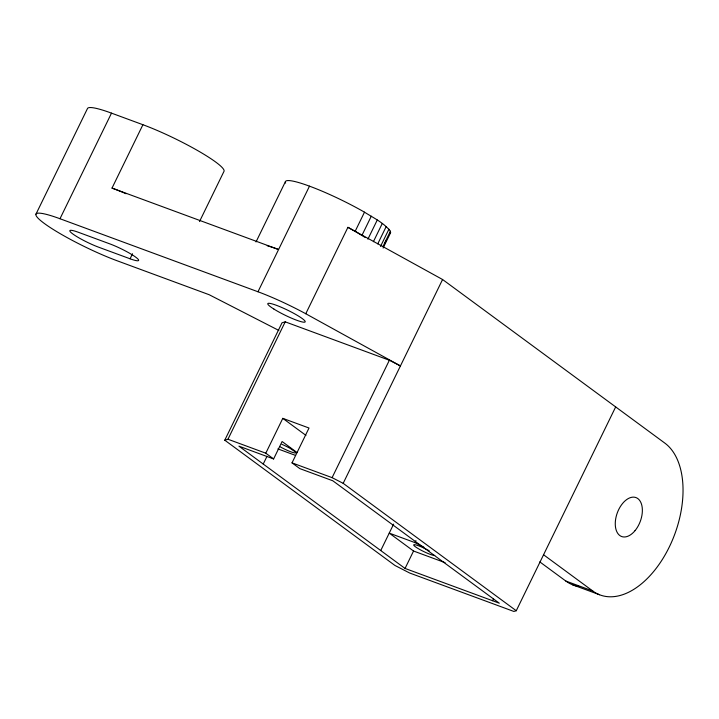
<?xml version="1.0" encoding="UTF-8"?>
<svg xmlns="http://www.w3.org/2000/svg" width="719" height="719" viewBox="0 0 719 719"><rect width="100%" height="100%" fill="white"/><g stroke="black" fill="none" stroke-linecap="round" stroke-linejoin="round"><path stroke-width="1.08" d="M35.95 214.19L87.457 108.587A58.455 7.936 26 0 1 111.499 113.135L142.919 124.72A58.455 7.936 26 0 1 197.932 150.738A58.455 7.936 26 0 1 224.031 171.275L199.505 221.569M278.846 330.443L209.184 294.727L117.062 260.745A58.455 7.936 26 0 1 44.272 223.42A58.455 7.936 26 0 1 59.992 218.738L111.499 113.135M126.095 193.735A58.455 7.936 26 0 0 112.02 188.09L142.919 124.72M130.076 258.786A20.752 2.813 26 0 0 135.657 257.123A20.752 2.813 26 0 0 109.818 243.876L78.398 232.291A20.752 2.813 26 0 0 72.817 233.954A20.752 2.813 26 0 0 98.656 247.201L130.076 258.786L132.53 253.762M256.018 241.952L285.443 181.61M59.992 218.738L257.977 291.761L309.485 186.158A58.455 7.936 26 0 1 364.497 212.168C373.458 217.902 383.775 222.656 390.408 231.239L390.597 232.704L383.11 248.064M615.671 406.918L516.26 610.737L513.869 611.447L409.722 573.034L394.956 565.467L224.768 440.19L282.028 322.786L285.218 321.833L389.365 360.246L400.438 365.926L305.548 313.619A58.455 7.936 26 0 0 257.977 291.761M224.768 440.19L227.959 439.237L285.218 321.833M305.764 313.745L347.915 227.33L442.58 279.511L664.877 443.138A83.018 49.036 -69.8 0 1 669.344 546.889A83.018 49.036 -69.8 0 1 592.762 590.982L565.835 581.051L539.807 561.899M365.351 237.558L355.141 231.356L364.497 212.168M361.936 235.383L371.292 216.194M367.903 239.184L377.268 219.996M273.606 458.947L265.796 453.195L282.792 418.35L309.017 428.021L292.022 462.865L299.832 468.617L332.807 480.777L499.319 603.214L405.049 568.441L238.915 446.148L273.606 458.947L282.109 441.52L297.1 452.566M263.226 464.052L267.001 456.304M373.386 241.71L382.274 223.483M377.772 243.84L386.193 226.566M380.504 246.446L388.925 229.172M382.921 246.59L390.408 231.239M384.809 243.148L386.211 240.272M292.022 462.865L332.097 477.65L389.365 360.246M516.26 610.737L343.179 483.33L442.58 279.511M380.737 550.547L393.635 524.106M445.088 562.653L413.551 551.024L389.24 533.121L414.953 542.611L415.933 540.607M405.049 568.441L413.551 551.024M492.587 600.725L493.531 598.792M389.491 233.549L390.597 232.704M112.02 188.09L278.586 249.52A58.455 7.936 26 0 0 267.189 245.745M277.894 448.899L295.383 455.352M227.959 439.237L265.796 453.195M572.612 584.808L599.547 594.739M332.097 477.65L343.179 483.33M414.953 542.611L423.815 547.15M347.915 227.33L355.141 231.356M543.564 554.762L592.762 590.982M282.792 418.35L305.943 435.39M285.632 183.084A58.455 7.936 26 0 1 309.485 186.158M434.77 555.41A11.864 1.609 26 0 1 422.08 550.727A11.864 1.609 26 0 1 413.892 544.696A11.864 1.609 26 0 1 426.592 549.379M427.49 549.846A11.864 1.609 26 0 1 429.216 550.79M579.146 586.524A83.018 49.036 -69.8 0 1 565.835 581.051M280.23 446.841A11.864 1.609 26 0 0 293.028 452.548L294.61 452.916A11.864 1.609 26 0 0 295.284 451.874L289.991 448.314A11.864 1.609 26 0 0 281.839 444.315M273.957 309.098A20.752 2.813 26 0 0 304.784 322.139A20.752 2.813 26 0 0 280.796 307.058A20.752 2.813 26 0 0 273.957 309.098M635.048 530.64A20.752 12.259 -69.8 0 0 636.135 497.638A20.752 12.259 -69.8 0 0 615.275 522.893A20.752 12.259 -69.8 0 0 635.048 530.64"/></g></svg>
